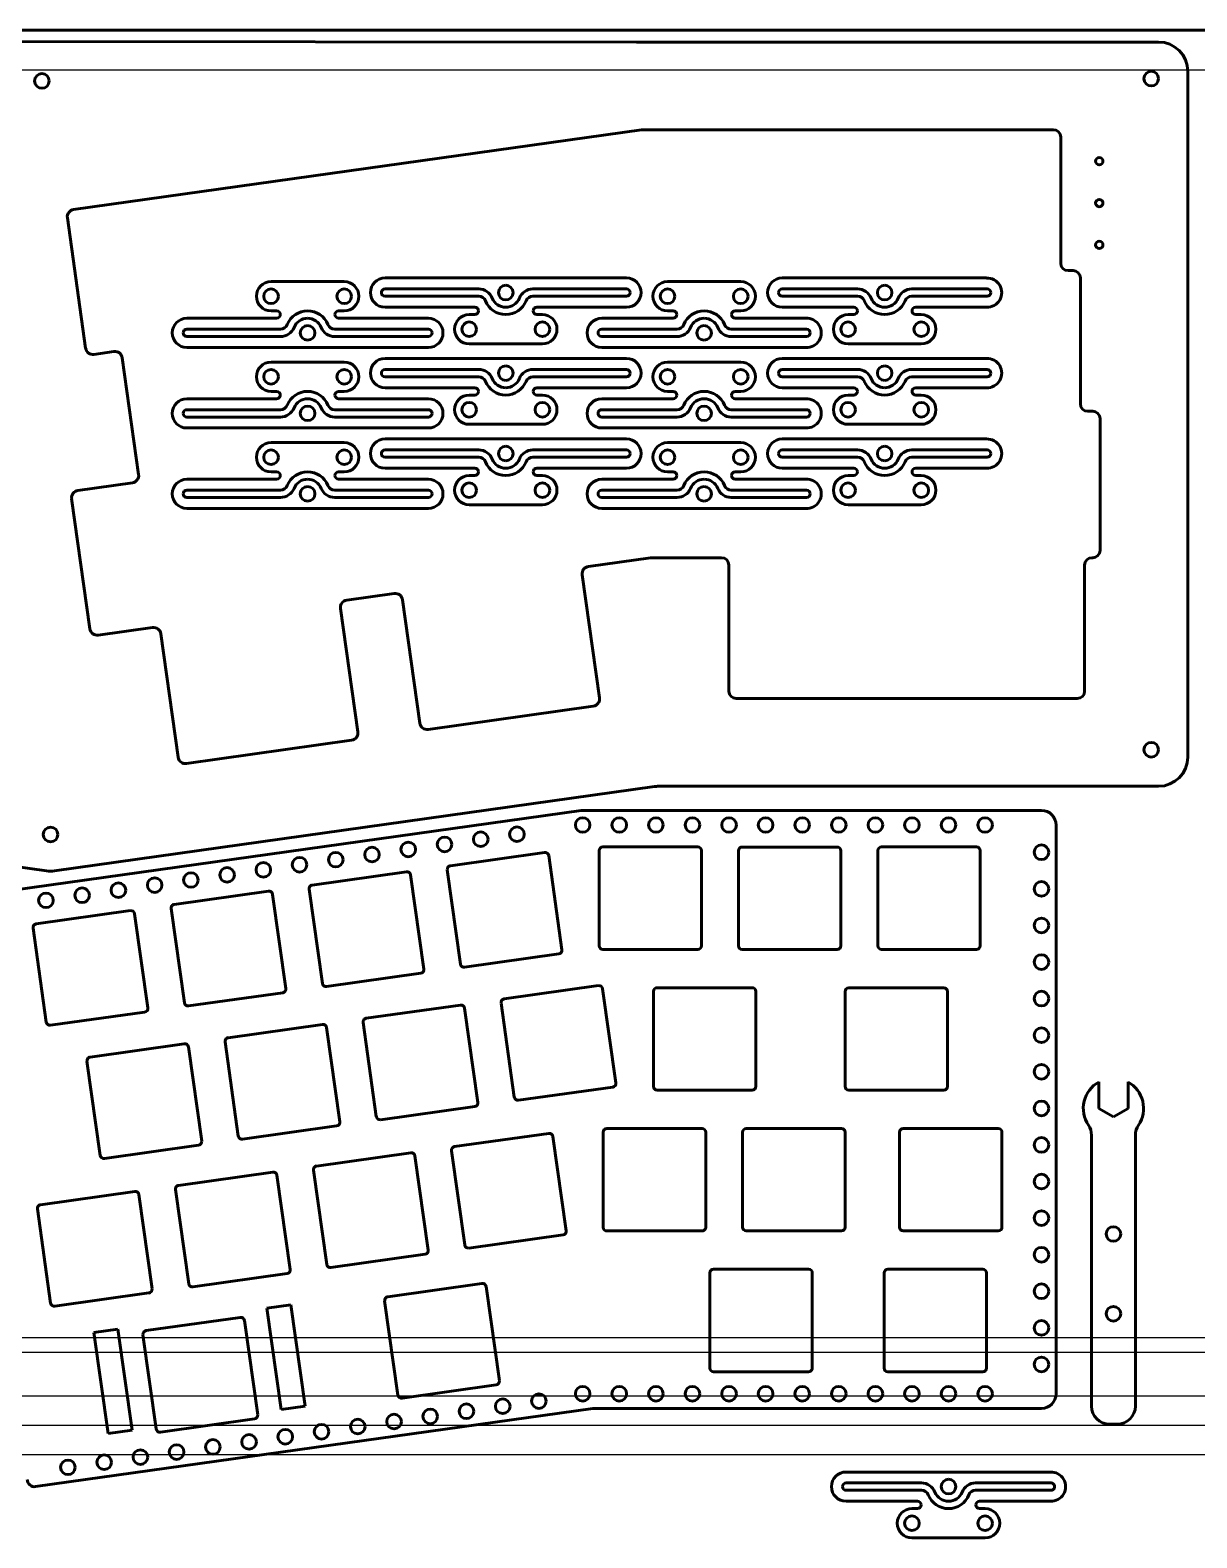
# Model space of a CAD drawing. Header units: millimetres. Extents: x -679 to -279, y -557 to -57.
# Drawn here: x -531.2 to -371.7, y -263.5 to -57.4 of the extents above; entities that cross this region are included whole.
import ezdxf

# ---------------------------------------------------------------- set-up
doc = ezdxf.new("R2010")
doc.units = ezdxf.units.MM
doc.linetypes.add('K5LT_BASIC', pattern=[0])

# ---------------------------------------------------------------- blocks, each defined once
blk = doc.blocks.new('U0')
at = {"color": 150, "linetype": 'K5LT_BASIC', "lineweight": 60, "true_color": 0x0080ff}
blk.add_line((-278.64, -57.4), (-678.64, -57.4), dxfattribs=at)
blk = doc.blocks.new('U2')
at = {"color": 150, "linetype": 'K5LT_BASIC', "lineweight": 60, "true_color": 0x0080ff}
for p, q in [((-498.24, -91.77), (-488.24, -91.77)), ((-509.74, -96.77), (-497.47, -96.77)), ((-497.47, -95.77), (-498.24, -95.77)), ((-488.24, -95.77), (-489, -95.77)), ((-476.74, -96.77), (-489, -96.77)), ((-509.74, -98.27), (-496.95, -98.27)), ((-476.74, -98.27), (-489.53, -98.27)), ((-496.95, -99.27), (-509.74, -99.27)), ((-493.24, -100.77), (-509.74, -100.77)), ((-493.24, -100.77), (-476.74, -100.77)), ((-489.53, -99.27), (-476.74, -99.27))]:
    blk.add_line(p, q, dxfattribs=at)
for centre in [(-498.24, -93.77), (-488.24, -93.77)]:
    blk.add_circle(centre, 1, dxfattribs=at)
for centre, radius, start, end in [((-498.24, -93.77), 2, 90, 270), ((-488.24, -93.77), 2, 270, 90), ((-509.74, -98.77), 2, 90, 270), ((-497.47, -96.27), 0.5, 0, 90), ((-497.47, -96.27), 0.5, 270, 0), ((-493.24, -98.77), 3, 22.0243, 157.9757), ((-493.24, -98.77), 2, 90, 157.9757), ((-493.24, -98.77), 2, 22.0243, 90), ((-489, -96.27), 0.5, 90, 180), ((-489, -96.27), 0.5, 180, 270), ((-476.74, -98.77), 2, 270, 90), ((-509.74, -98.77), 0.5, 90, 180), ((-509.74, -98.77), 0.5, 180, 270), ((-496.95, -97.27), 1, 270, 337.9757), ((-496.95, -97.27), 2, 270, 337.9757), ((-493.24, -98.77), 1, 90, 270), ((-493.24, -98.77), 1, 270, 90), ((-489.53, -97.27), 2, 202.0243, 270), ((-489.53, -97.27), 1, 202.0243, 270), ((-476.74, -98.77), 0.5, 0, 90), ((-476.74, -98.77), 0.5, 270, 0)]:
    blk.add_arc(centre, radius, start, end, dxfattribs=at)
blk = doc.blocks.new('U3')
at = {"color": 150, "linetype": 'K5LT_BASIC', "lineweight": 60, "true_color": 0x0080ff}
for p, q in [((-498.24, -102.77), (-488.24, -102.77)), ((-497.47, -106.77), (-498.24, -106.77)), ((-488.24, -106.77), (-489, -106.77)), ((-509.74, -107.77), (-497.47, -107.77)), ((-476.74, -107.77), (-489, -107.77)), ((-509.74, -109.27), (-496.95, -109.27)), ((-496.95, -110.27), (-509.74, -110.27)), ((-476.74, -109.27), (-489.53, -109.27)), ((-489.53, -110.27), (-476.74, -110.27)), ((-493.24, -111.77), (-509.74, -111.77)), ((-493.24, -111.77), (-476.74, -111.77))]:
    blk.add_line(p, q, dxfattribs=at)
for centre in [(-498.24, -104.77), (-488.24, -104.77)]:
    blk.add_circle(centre, 1, dxfattribs=at)
for centre, radius, start, end in [((-498.24, -104.77), 2, 90, 270), ((-488.24, -104.77), 2, 270, 90), ((-497.47, -107.27), 0.5, 0, 90), ((-493.24, -109.77), 3, 22.0243, 157.9757), ((-489, -107.27), 0.5, 90, 180), ((-509.74, -109.77), 2, 90, 270), ((-497.47, -107.27), 0.5, 270, 0), ((-496.95, -108.27), 1, 270, 337.9757), ((-496.95, -108.27), 2, 270, 337.9757), ((-493.24, -109.77), 2, 90, 157.9757), ((-493.24, -109.77), 1, 90, 270), ((-493.24, -109.77), 2, 22.0243, 90), ((-493.24, -109.77), 1, 270, 90), ((-489.53, -108.27), 2, 202.0243, 270), ((-489.53, -108.27), 1, 202.0243, 270), ((-489, -107.27), 0.5, 180, 270), ((-476.74, -109.77), 2, 270, 90), ((-509.74, -109.77), 0.5, 90, 180), ((-509.74, -109.77), 0.5, 180, 270), ((-476.74, -109.77), 0.5, 0, 90), ((-476.74, -109.77), 0.5, 270, 0)]:
    blk.add_arc(centre, radius, start, end, dxfattribs=at)
blk = doc.blocks.new('U4')
at = {"color": 150, "linetype": 'K5LT_BASIC', "lineweight": 60, "true_color": 0x0080ff}
for p, q in [((-498.24, -113.77), (-488.24, -113.77)), ((-509.74, -118.77), (-497.47, -118.77)), ((-497.47, -117.77), (-498.24, -117.77)), ((-488.24, -117.77), (-489, -117.77)), ((-476.74, -118.77), (-489, -118.77)), ((-509.74, -120.27), (-496.95, -120.27)), ((-496.95, -121.27), (-509.74, -121.27)), ((-476.74, -120.27), (-489.53, -120.27)), ((-489.53, -121.27), (-476.74, -121.27)), ((-493.24, -122.77), (-509.74, -122.77)), ((-493.24, -122.77), (-476.74, -122.77))]:
    blk.add_line(p, q, dxfattribs=at)
for centre in [(-498.24, -115.77), (-488.24, -115.77)]:
    blk.add_circle(centre, 1, dxfattribs=at)
for centre, radius, start, end in [((-498.24, -115.77), 2, 90, 270), ((-488.24, -115.77), 2, 270, 90), ((-509.74, -120.77), 2, 90, 270), ((-497.47, -118.27), 0.5, 0, 90), ((-497.47, -118.27), 0.5, 270, 0), ((-493.24, -120.77), 3, 22.0243, 157.9757), ((-493.24, -120.77), 2, 90, 157.9757), ((-493.24, -120.77), 2, 22.0243, 90), ((-489, -118.27), 0.5, 90, 180), ((-489, -118.27), 0.5, 180, 270), ((-476.74, -120.77), 2, 270, 90), ((-509.74, -120.77), 0.5, 90, 180), ((-509.74, -120.77), 0.5, 180, 270), ((-496.95, -119.27), 1, 270, 337.9757), ((-496.95, -119.27), 2, 270, 337.9757), ((-493.24, -120.77), 1, 90, 270), ((-493.24, -120.77), 1, 270, 90), ((-489.53, -119.27), 2, 202.0243, 270), ((-489.53, -119.27), 1, 202.0243, 270), ((-476.74, -120.77), 0.5, 0, 90), ((-476.74, -120.77), 0.5, 270, 0)]:
    blk.add_arc(centre, radius, start, end, dxfattribs=at)
blk = doc.blocks.new('U5')
at = {"color": 150, "linetype": 'K5LT_BASIC', "lineweight": 60, "true_color": 0x0080ff}
for p, q in [((-466.16, -113.27), (-482.66, -113.27)), ((-466.16, -113.27), (-449.66, -113.27)), ((-469.86, -114.77), (-482.66, -114.77)), ((-462.45, -114.77), (-449.66, -114.77)), ((-482.66, -115.77), (-469.86, -115.77)), ((-482.66, -117.27), (-470.39, -117.27)), ((-449.66, -115.77), (-462.45, -115.77)), ((-449.66, -117.27), (-461.92, -117.27)), ((-470.39, -118.27), (-471.16, -118.27)), ((-461.16, -118.27), (-461.92, -118.27)), ((-471.16, -122.27), (-461.16, -122.27))]:
    blk.add_line(p, q, dxfattribs=at)
for centre in [(-471.16, -120.27), (-461.16, -120.27)]:
    blk.add_circle(centre, 1, dxfattribs=at)
for centre, radius, start, end in [((-482.66, -115.27), 2, 90, 270), ((-449.66, -115.27), 2, 270, 90), ((-482.66, -115.27), 0.5, 90, 180), ((-482.66, -115.27), 0.5, 180, 270), ((-469.86, -116.77), 2, 22.0243, 90), ((-466.16, -115.27), 1, 90, 270), ((-466.16, -115.27), 1, 270, 90), ((-462.45, -116.77), 2, 90, 157.9757), ((-449.66, -115.27), 0.5, 0, 90), ((-449.66, -115.27), 0.5, 270, 0), ((-470.39, -117.77), 0.5, 0, 90), ((-469.86, -116.77), 1, 22.0243, 90), ((-466.16, -115.27), 3, 202.0243, 337.9757), ((-466.16, -115.27), 2, 202.0243, 270), ((-466.16, -115.27), 2, 270, 337.9757), ((-462.45, -116.77), 1, 90, 157.9757), ((-461.92, -117.77), 0.5, 90, 180), ((-471.16, -120.27), 2, 90, 270), ((-470.39, -117.77), 0.5, 270, 0), ((-461.92, -117.77), 0.5, 180, 270), ((-461.16, -120.27), 2, 270, 90)]:
    blk.add_arc(centre, radius, start, end, dxfattribs=at)
blk = doc.blocks.new('U6')
at = {"color": 150, "linetype": 'K5LT_BASIC', "lineweight": 60, "true_color": 0x0080ff}
for p, q in [((-466.16, -102.27), (-482.66, -102.27)), ((-466.16, -102.27), (-449.66, -102.27)), ((-469.86, -103.77), (-482.66, -103.77)), ((-482.66, -104.77), (-469.86, -104.77)), ((-462.45, -103.77), (-449.66, -103.77)), ((-449.66, -104.77), (-462.45, -104.77)), ((-482.66, -106.27), (-470.39, -106.27)), ((-449.66, -106.27), (-461.92, -106.27)), ((-470.39, -107.27), (-471.16, -107.27)), ((-461.16, -107.27), (-461.92, -107.27)), ((-471.16, -111.27), (-461.16, -111.27))]:
    blk.add_line(p, q, dxfattribs=at)
for centre in [(-471.16, -109.27), (-461.16, -109.27)]:
    blk.add_circle(centre, 1, dxfattribs=at)
for centre, radius, start, end in [((-482.66, -104.27), 2, 90, 270), ((-449.66, -104.27), 2, 270, 90), ((-482.66, -104.27), 0.5, 90, 180), ((-482.66, -104.27), 0.5, 180, 270), ((-469.86, -105.77), 2, 22.0243, 90), ((-469.86, -105.77), 1, 22.0243, 90), ((-466.16, -104.27), 2, 202.0243, 270), ((-466.16, -104.27), 1, 90, 270), ((-466.16, -104.27), 1, 270, 90), ((-466.16, -104.27), 2, 270, 337.9757), ((-462.45, -105.77), 2, 90, 157.9757), ((-462.45, -105.77), 1, 90, 157.9757), ((-449.66, -104.27), 0.5, 0, 90), ((-449.66, -104.27), 0.5, 270, 0), ((-470.39, -106.77), 0.5, 0, 90), ((-470.39, -106.77), 0.5, 270, 0), ((-466.16, -104.27), 3, 202.0243, 337.9757), ((-461.92, -106.77), 0.5, 90, 180), ((-461.92, -106.77), 0.5, 180, 270), ((-471.16, -109.27), 2, 90, 270), ((-461.16, -109.27), 2, 270, 90)]:
    blk.add_arc(centre, radius, start, end, dxfattribs=at)
blk = doc.blocks.new('U7')
at = {"color": 150, "linetype": 'K5LT_BASIC', "lineweight": 60, "true_color": 0x0080ff}
for p, q in [((-466.16, -91.27), (-482.66, -91.27)), ((-466.16, -91.27), (-449.66, -91.27)), ((-469.86, -92.77), (-482.66, -92.77)), ((-482.66, -93.77), (-469.86, -93.77)), ((-462.45, -92.77), (-449.66, -92.77)), ((-449.66, -93.77), (-462.45, -93.77)), ((-482.66, -95.27), (-470.39, -95.27)), ((-470.39, -96.27), (-471.16, -96.27)), ((-449.66, -95.27), (-461.92, -95.27)), ((-461.16, -96.27), (-461.92, -96.27)), ((-471.16, -100.27), (-461.16, -100.27))]:
    blk.add_line(p, q, dxfattribs=at)
for centre in [(-471.16, -98.27), (-461.16, -98.27)]:
    blk.add_circle(centre, 1, dxfattribs=at)
for centre, radius, start, end in [((-482.66, -93.27), 2, 90, 270), ((-466.16, -93.27), 1, 90, 270), ((-466.16, -93.27), 1, 270, 90), ((-449.66, -93.27), 2, 270, 90), ((-482.66, -93.27), 0.5, 90, 180), ((-482.66, -93.27), 0.5, 180, 270), ((-469.86, -94.77), 2, 22.0243, 90), ((-469.86, -94.77), 1, 22.0243, 90), ((-466.16, -93.27), 3, 202.0243, 337.9757), ((-466.16, -93.27), 2, 202.0243, 270), ((-466.16, -93.27), 2, 270, 337.9757), ((-462.45, -94.77), 2, 90, 157.9757), ((-462.45, -94.77), 1, 90, 157.9757), ((-449.66, -93.27), 0.5, 0, 90), ((-449.66, -93.27), 0.5, 270, 0), ((-471.16, -98.27), 2, 90, 270), ((-470.39, -95.77), 0.5, 0, 90), ((-470.39, -95.77), 0.5, 270, 0), ((-461.92, -95.77), 0.5, 90, 180), ((-461.92, -95.77), 0.5, 180, 270), ((-461.16, -98.27), 2, 270, 90)]:
    blk.add_arc(centre, radius, start, end, dxfattribs=at)
blk = doc.blocks.new('U8')
at = {"color": 150, "linetype": 'K5LT_BASIC', "lineweight": 60, "true_color": 0x0080ff}
for p, q in [((-444.05, -91.77), (-434.05, -91.77)), ((-453.05, -96.77), (-443.29, -96.77)), ((-443.29, -95.77), (-444.05, -95.77)), ((-434.05, -95.77), (-434.82, -95.77)), ((-425.14, -96.77), (-434.82, -96.77)), ((-453.05, -98.27), (-442.76, -98.27)), ((-425.05, -98.27), (-435.34, -98.27)), ((-442.76, -99.27), (-453.05, -99.27)), ((-439.05, -100.77), (-453.05, -100.77)), ((-439.05, -100.77), (-425.14, -100.77)), ((-435.34, -99.27), (-425.05, -99.27))]:
    blk.add_line(p, q, dxfattribs=at)
for centre in [(-444.05, -93.77), (-434.05, -93.77)]:
    blk.add_circle(centre, 1, dxfattribs=at)
for centre, radius, start, end in [((-444.05, -93.77), 2, 90, 180), ((-434.05, -93.77), 2, 0, 90), ((-444.05, -93.77), 2, 180, 270), ((-434.05, -93.77), 2, 270, 0), ((-453.05, -98.77), 2, 90, 270), ((-443.29, -96.27), 0.5, 0, 90), ((-443.29, -96.27), 0.5, 270, 0), ((-439.05, -98.77), 3, 22.0243, 157.9757), ((-439.05, -98.77), 2, 90, 157.9757), ((-439.05, -98.77), 2, 22.0243, 90), ((-434.82, -96.27), 0.5, 90, 180), ((-434.82, -96.27), 0.5, 180, 270), ((-425.05, -98.77), 2, 267.6087, 92.3913), ((-453.05, -98.77), 0.5, 90, 180), ((-453.05, -98.77), 0.5, 180, 270), ((-442.76, -97.27), 1, 270, 337.9757), ((-442.76, -97.27), 2, 270, 337.9757), ((-439.05, -98.77), 1, 90, 270), ((-439.05, -98.77), 1, 270, 90), ((-435.34, -97.27), 2, 202.0243, 270), ((-435.34, -97.27), 1, 202.0243, 270), ((-425.05, -98.77), 0.5, 0, 90), ((-425.05, -98.77), 0.5, 270, 0)]:
    blk.add_arc(centre, radius, start, end, dxfattribs=at)
blk = doc.blocks.new('U9')
at = {"color": 150, "linetype": 'K5LT_BASIC', "lineweight": 60, "true_color": 0x0080ff}
for p, q in [((-444.05, -102.77), (-434.05, -102.77)), ((-443.29, -106.77), (-444.05, -106.77)), ((-434.05, -106.77), (-434.82, -106.77)), ((-453.05, -107.77), (-443.29, -107.77)), ((-425.14, -107.77), (-434.82, -107.77)), ((-453.05, -109.27), (-442.76, -109.27)), ((-442.76, -110.27), (-453.05, -110.27)), ((-425.05, -109.27), (-435.34, -109.27)), ((-435.34, -110.27), (-425.05, -110.27)), ((-439.05, -111.77), (-453.05, -111.77)), ((-439.05, -111.77), (-425.14, -111.77))]:
    blk.add_line(p, q, dxfattribs=at)
for centre in [(-444.05, -104.77), (-434.05, -104.77)]:
    blk.add_circle(centre, 1, dxfattribs=at)
for centre, radius, start, end in [((-444.05, -104.77), 2, 90, 180), ((-434.05, -104.77), 2, 0, 90), ((-444.05, -104.77), 2, 180, 270), ((-434.05, -104.77), 2, 270, 0), ((-443.29, -107.27), 0.5, 0, 90), ((-439.05, -109.77), 3, 22.0243, 157.9757), ((-434.82, -107.27), 0.5, 90, 180), ((-453.05, -109.77), 2, 90, 270), ((-443.29, -107.27), 0.5, 270, 0), ((-442.76, -108.27), 1, 270, 337.9757), ((-442.76, -108.27), 2, 270, 337.9757), ((-439.05, -109.77), 2, 90, 157.9757), ((-439.05, -109.77), 1, 90, 270), ((-439.05, -109.77), 2, 22.0243, 90), ((-439.05, -109.77), 1, 270, 90), ((-435.34, -108.27), 2, 202.0243, 270), ((-435.34, -108.27), 1, 202.0243, 270), ((-434.82, -107.27), 0.5, 180, 270), ((-425.05, -109.77), 2, 267.6087, 92.3913), ((-453.05, -109.77), 0.5, 90, 180), ((-453.05, -109.77), 0.5, 180, 270), ((-425.05, -109.77), 0.5, 0, 90), ((-425.05, -109.77), 0.5, 270, 0)]:
    blk.add_arc(centre, radius, start, end, dxfattribs=at)
blk = doc.blocks.new('U10')
at = {"color": 150, "linetype": 'K5LT_BASIC', "lineweight": 60, "true_color": 0x0080ff}
for p, q in [((-444.05, -113.77), (-434.05, -113.77)), ((-453.05, -118.77), (-443.29, -118.77)), ((-443.29, -117.77), (-444.05, -117.77)), ((-434.05, -117.77), (-434.82, -117.77)), ((-425.14, -118.77), (-434.82, -118.77)), ((-453.05, -120.27), (-442.76, -120.27)), ((-442.76, -121.27), (-453.05, -121.27)), ((-425.05, -120.27), (-435.34, -120.27)), ((-435.34, -121.27), (-425.05, -121.27)), ((-439.05, -122.77), (-453.05, -122.77)), ((-439.05, -122.77), (-425.14, -122.77))]:
    blk.add_line(p, q, dxfattribs=at)
for centre in [(-444.05, -115.77), (-434.05, -115.77)]:
    blk.add_circle(centre, 1, dxfattribs=at)
for centre, radius, start, end in [((-444.05, -115.77), 2, 90, 180), ((-434.05, -115.77), 2, 0, 90), ((-444.05, -115.77), 2, 180, 270), ((-434.05, -115.77), 2, 270, 0), ((-453.05, -120.77), 2, 90, 270), ((-443.29, -118.27), 0.5, 0, 90), ((-443.29, -118.27), 0.5, 270, 0), ((-439.05, -120.77), 3, 22.0243, 157.9757), ((-439.05, -120.77), 2, 90, 157.9757), ((-439.05, -120.77), 2, 22.0243, 90), ((-434.82, -118.27), 0.5, 90, 180), ((-434.82, -118.27), 0.5, 180, 270), ((-425.05, -120.77), 2, 267.6087, 92.3913), ((-453.05, -120.77), 0.5, 90, 180), ((-453.05, -120.77), 0.5, 180, 270), ((-442.76, -119.27), 1, 270, 337.9757), ((-442.76, -119.27), 2, 270, 337.9757), ((-439.05, -120.77), 1, 90, 270), ((-439.05, -120.77), 1, 270, 90), ((-435.34, -119.27), 2, 202.0243, 270), ((-435.34, -119.27), 1, 202.0243, 270), ((-425.05, -120.77), 0.5, 0, 90), ((-425.05, -120.77), 0.5, 270, 0)]:
    blk.add_arc(centre, radius, start, end, dxfattribs=at)
blk = doc.blocks.new('U11')
at = {"color": 150, "linetype": 'K5LT_BASIC', "lineweight": 60, "true_color": 0x0080ff}
for p, q in [((-414.38, -113.27), (-428.38, -113.27)), ((-414.38, -113.27), (-400.46, -113.27)), ((-418.08, -114.77), (-428.38, -114.77)), ((-410.67, -114.77), (-400.38, -114.77)), ((-428.38, -115.77), (-418.08, -115.77)), ((-428.38, -117.27), (-418.61, -117.27)), ((-400.38, -115.77), (-410.67, -115.77)), ((-400.46, -117.27), (-410.14, -117.27)), ((-418.61, -118.27), (-419.38, -118.27)), ((-409.38, -118.27), (-410.14, -118.27)), ((-419.38, -122.27), (-409.38, -122.27))]:
    blk.add_line(p, q, dxfattribs=at)
for centre in [(-419.38, -120.27), (-409.38, -120.27)]:
    blk.add_circle(centre, 1, dxfattribs=at)
for centre, radius, start, end in [((-428.38, -115.27), 2, 90, 270), ((-400.38, -115.27), 2, 267.6087, 92.3913), ((-428.38, -115.27), 0.5, 90, 180), ((-428.38, -115.27), 0.5, 180, 270), ((-418.08, -116.77), 2, 22.0243, 90), ((-414.38, -115.27), 1, 90, 270), ((-414.38, -115.27), 1, 270, 90), ((-410.67, -116.77), 2, 90, 157.9757), ((-400.38, -115.27), 0.5, 0, 90), ((-400.38, -115.27), 0.5, 270, 0), ((-418.61, -117.77), 0.5, 0, 90), ((-418.08, -116.77), 1, 22.0243, 90), ((-414.38, -115.27), 3, 202.0243, 337.9757), ((-414.38, -115.27), 2, 202.0243, 270), ((-414.38, -115.27), 2, 270, 337.9757), ((-410.67, -116.77), 1, 90, 157.9757), ((-410.14, -117.77), 0.5, 90, 180), ((-419.38, -120.27), 2, 90, 180), ((-418.61, -117.77), 0.5, 270, 0), ((-410.14, -117.77), 0.5, 180, 270), ((-409.38, -120.27), 2, 0, 90), ((-419.38, -120.27), 2, 180, 270), ((-409.38, -120.27), 2, 270, 0)]:
    blk.add_arc(centre, radius, start, end, dxfattribs=at)
blk = doc.blocks.new('U12')
at = {"color": 150, "linetype": 'K5LT_BASIC', "lineweight": 60, "true_color": 0x0080ff}
for p, q in [((-414.38, -102.27), (-428.38, -102.27)), ((-414.38, -102.27), (-400.46, -102.27)), ((-418.08, -103.77), (-428.38, -103.77)), ((-428.38, -104.77), (-418.08, -104.77)), ((-410.67, -103.77), (-400.38, -103.77)), ((-400.38, -104.77), (-410.67, -104.77)), ((-428.38, -106.27), (-418.61, -106.27)), ((-400.46, -106.27), (-410.14, -106.27)), ((-418.61, -107.27), (-419.38, -107.27)), ((-409.38, -107.27), (-410.14, -107.27)), ((-419.38, -111.27), (-409.38, -111.27))]:
    blk.add_line(p, q, dxfattribs=at)
for centre in [(-419.38, -109.27), (-409.38, -109.27)]:
    blk.add_circle(centre, 1, dxfattribs=at)
for centre, radius, start, end in [((-428.38, -104.27), 2, 90, 270), ((-400.38, -104.27), 2, 267.6087, 92.3913), ((-428.38, -104.27), 0.5, 90, 180), ((-428.38, -104.27), 0.5, 180, 270), ((-418.08, -105.77), 2, 22.0243, 90), ((-418.08, -105.77), 1, 22.0243, 90), ((-414.38, -104.27), 2, 202.0243, 270), ((-414.38, -104.27), 1, 90, 270), ((-414.38, -104.27), 1, 270, 90), ((-414.38, -104.27), 2, 270, 337.9757), ((-410.67, -105.77), 2, 90, 157.9757), ((-410.67, -105.77), 1, 90, 157.9757), ((-400.38, -104.27), 0.5, 0, 90), ((-400.38, -104.27), 0.5, 270, 0), ((-418.61, -106.77), 0.5, 0, 90), ((-418.61, -106.77), 0.5, 270, 0), ((-414.38, -104.27), 3, 202.0243, 337.9757), ((-410.14, -106.77), 0.5, 90, 180), ((-410.14, -106.77), 0.5, 180, 270), ((-419.38, -109.27), 2, 90, 180), ((-409.38, -109.27), 2, 0, 90), ((-419.38, -109.27), 2, 180, 270), ((-409.38, -109.27), 2, 270, 0)]:
    blk.add_arc(centre, radius, start, end, dxfattribs=at)
blk = doc.blocks.new('U13')
at = {"color": 150, "linetype": 'K5LT_BASIC', "lineweight": 60, "true_color": 0x0080ff}
for p, q in [((-414.38, -91.27), (-428.38, -91.27)), ((-414.38, -91.27), (-400.46, -91.27)), ((-418.08, -92.77), (-428.38, -92.77)), ((-428.38, -93.77), (-418.08, -93.77)), ((-410.67, -92.77), (-400.38, -92.77)), ((-400.38, -93.77), (-410.67, -93.77)), ((-428.38, -95.27), (-418.61, -95.27)), ((-418.61, -96.27), (-419.38, -96.27)), ((-400.46, -95.27), (-410.14, -95.27)), ((-409.38, -96.27), (-410.14, -96.27)), ((-419.38, -100.27), (-409.38, -100.27))]:
    blk.add_line(p, q, dxfattribs=at)
for centre in [(-419.38, -98.27), (-409.38, -98.27)]:
    blk.add_circle(centre, 1, dxfattribs=at)
for centre, radius, start, end in [((-428.38, -93.27), 2, 90, 270), ((-414.38, -93.27), 1, 90, 270), ((-414.38, -93.27), 1, 270, 90), ((-400.38, -93.27), 2, 267.6087, 92.3913), ((-428.38, -93.27), 0.5, 90, 180), ((-428.38, -93.27), 0.5, 180, 270), ((-418.08, -94.77), 2, 22.0243, 90), ((-418.08, -94.77), 1, 22.0243, 90), ((-414.38, -93.27), 3, 202.0243, 337.9757), ((-414.38, -93.27), 2, 202.0243, 270), ((-414.38, -93.27), 2, 270, 337.9757), ((-410.67, -94.77), 2, 90, 157.9757), ((-410.67, -94.77), 1, 90, 157.9757), ((-400.38, -93.27), 0.5, 0, 90), ((-400.38, -93.27), 0.5, 270, 0), ((-419.38, -98.27), 2, 90, 180), ((-418.61, -95.77), 0.5, 0, 90), ((-418.61, -95.77), 0.5, 270, 0), ((-410.14, -95.77), 0.5, 90, 180), ((-410.14, -95.77), 0.5, 180, 270), ((-409.38, -98.27), 2, 0, 90), ((-419.38, -98.27), 2, 180, 270), ((-409.38, -98.27), 2, 270, 0)]:
    blk.add_arc(centre, radius, start, end, dxfattribs=at)
blk = doc.blocks.new('U1')
at = {"color": 150, "linetype": 'K5LT_BASIC', "lineweight": 60, "true_color": 0x0080ff}
for p, q in [((-611.81, -58.88), (-448.28, -59.02)), ((-448.28, -59.02), (-376.95, -59.02)), ((-372.95, -63.02), (-372.95, -156.74)), ((-447.63, -71.01), (-525.22, -81.92)), ((-391.32, -71.01), (-447.63, -71.01)), ((-390.32, -89.26), (-390.32, -72.01)), ((-526.07, -83.05), (-523.57, -100.87)), ((-388.64, -90.26), (-389.32, -90.26)), ((-387.64, -108.49), (-387.64, -91.26)), ((-522.44, -101.72), (-519.7, -101.33)), ((-518.57, -102.18), (-516.33, -118.12)), ((-385.95, -109.49), (-386.64, -109.49)), ((-384.95, -128.5), (-384.95, -110.49)), ((-517.18, -119.25), (-524.63, -120.3)), ((-525.49, -121.43), (-522.98, -139.23)), ((-454.86, -130.69), (-446.37, -129.5)), ((-446.37, -129.5), (-436.67, -129.5)), ((-386.06, -129.5), (-385.95, -129.5)), ((-453.35, -148.65), (-455.71, -131.82)), ((-435.67, -130.5), (-435.67, -147.74)), ((-387.06, -147.74), (-387.06, -130.5)), ((-487.9, -135.31), (-481.4, -134.4)), ((-480.27, -135.25), (-477.9, -152.12)), ((-486.37, -153.31), (-488.75, -136.44)), ((-521.85, -140.08), (-514.44, -139.04)), ((-513.31, -139.89), (-510.93, -156.78)), ((-454.2, -149.78), (-476.77, -152.97)), ((-434.67, -148.74), (-388.06, -148.74)), ((-509.8, -157.63), (-487.22, -154.44)), ((-528.93, -172.3), (-611.51, -160.65)), ((-445.83, -160.78), (-527.82, -172.3)), ((-376.95, -160.74), (-445.27, -160.74))]:
    blk.add_line(p, q, dxfattribs=at)
for centre, radius in [((-529.55, -64.34), 1), ((-377.95, -64.02), 1), ((-385.05, -75.31), 0.5), ((-385.05, -81.03), 0.5), ((-385.05, -86.75), 0.5), ((-377.95, -155.74), 1), ((-528.37, -167.33), 1)]:
    blk.add_circle(centre, radius, dxfattribs=at)
for centre, radius, start, end in [((-376.95, -63.02), 4, 0, 90), ((-391.32, -72.01), 1, 0, 90), ((-525.08, -82.91), 1, 98, 188), ((-389.32, -89.26), 1, 180, 270), ((-388.64, -91.26), 1, 0, 90), ((-522.58, -100.73), 1, 188, 278), ((-519.56, -102.32), 1, 8, 98), ((-386.64, -108.49), 1, 180, 270), ((-385.95, -110.49), 1, 0, 90), ((-517.32, -118.26), 1, 278, 8), ((-524.49, -121.29), 1, 98, 188), ((-436.67, -130.5), 1, 0, 90), ((-386.06, -130.5), 1, 90, 180), ((-385.95, -128.5), 1, 270, 0), ((-454.72, -131.69), 1, 98, 188), ((-487.76, -136.3), 1, 98, 188.0401), ((-481.26, -135.39), 1, 8, 98), ((-521.99, -139.09), 1, 188, 278), ((-514.3, -140.03), 1, 8.0401, 98), ((-434.67, -147.74), 1, 180, 270), ((-388.06, -147.74), 1, 270, 0), ((-454.34, -148.79), 1, 278.0401, 8), ((-476.91, -151.98), 1, 188, 278.0401), ((-487.36, -153.45), 1, 278.0401, 8.0401), ((-509.94, -156.64), 1, 188.0401, 278.0401), ((-376.95, -156.74), 4, 270, 0), ((-445.27, -164.74), 4, 90, 98), ((-528.37, -168.34), 4, 261.9683, 278)]:
    blk.add_arc(centre, radius, start, end, dxfattribs=at)
for name in ['U2', 'U7', 'U8', 'U13', 'U3', 'U6', 'U9', 'U12', 'U5', 'U11', 'U4', 'U10']:
    blk.add_blockref(name, (0, 0))
blk = doc.blocks.new('U108')
at = {"color": 150, "linetype": 'K5LT_BASIC', "lineweight": 60, "true_color": 0x0080ff}
for p, q in [((-405.65, -254.46), (-419.65, -254.46)), ((-405.65, -254.46), (-391.74, -254.46)), ((-409.36, -255.96), (-419.65, -255.96)), ((-419.65, -256.96), (-409.36, -256.96)), ((-401.95, -255.96), (-391.65, -255.96)), ((-391.65, -256.96), (-401.95, -256.96)), ((-419.65, -258.46), (-409.89, -258.46)), ((-409.89, -259.46), (-410.65, -259.46)), ((-391.74, -258.46), (-401.42, -258.46)), ((-400.65, -259.46), (-401.42, -259.46)), ((-410.65, -263.46), (-400.65, -263.46))]:
    blk.add_line(p, q, dxfattribs=at)
for centre in [(-410.65, -261.46), (-400.65, -261.46)]:
    blk.add_circle(centre, 1, dxfattribs=at)
for centre, radius, start, end in [((-419.65, -256.46), 2, 90, 270), ((-405.65, -256.46), 1, 90, 270), ((-405.65, -256.46), 1, 270, 90), ((-391.65, -256.46), 2, 267.6087, 92.3913), ((-419.65, -256.46), 0.5, 90, 180), ((-419.65, -256.46), 0.5, 180, 270), ((-409.36, -257.96), 2, 22.0243, 90), ((-409.36, -257.96), 1, 22.0243, 90), ((-405.65, -256.46), 2, 202.0243, 270), ((-405.65, -256.46), 2, 270, 337.9757), ((-401.95, -257.96), 2, 90, 157.9757), ((-401.95, -257.96), 1, 90, 157.9757), ((-391.65, -256.46), 0.5, 0, 90), ((-391.65, -256.46), 0.5, 270, 0), ((-410.65, -261.46), 2, 90, 180), ((-409.89, -258.96), 0.5, 0, 90), ((-409.89, -258.96), 0.5, 270, 0), ((-405.65, -256.46), 3, 202.0243, 337.9757), ((-401.42, -258.96), 0.5, 90, 180), ((-401.42, -258.96), 0.5, 180, 270), ((-400.65, -261.46), 2, 0, 90), ((-410.65, -261.46), 2, 180, 270), ((-400.65, -261.46), 2, 270, 0)]:
    blk.add_arc(centre, radius, start, end, dxfattribs=at)
blk = doc.blocks.new('U129')
at = {"color": 150, "linetype": 'K5LT_BASIC', "lineweight": 60, "true_color": 0x0080ff}
for p, q in [((-385.12, -204.76), (-385.12, -201.15)), ((-381.12, -204.76), (-381.12, -201.15)), ((-385.12, -204.76), (-383.12, -205.91)), ((-383.12, -205.91), (-381.12, -204.76)), ((-386.12, -208.44), (-386.12, -245.44)), ((-380.12, -208.44), (-380.12, -245.44)), ((-383.62, -247.94), (-382.62, -247.94))]:
    blk.add_line(p, q, dxfattribs=at)
for centre in [(-383.12, -221.93), (-383.12, -232.83)]:
    blk.add_circle(centre, 1, dxfattribs=at)
for centre, radius, start, end in [((-383.12, -204.76), 4.12, 119.0178, 213.8564), ((-383.12, -204.76), 4.12, 326.1436, 60.9822), ((-388.62, -208.44), 2.5, 0, 33.8564), ((-377.62, -208.44), 2.5, 146.1436, 180), ((-383.62, -245.44), 2.5, 180, 270), ((-382.62, -245.44), 2.5, 270, 0)]:
    blk.add_arc(centre, radius, start, end, dxfattribs=at)

msp = doc.modelspace()

# ---------------------------------------------------------------- linework, layer by layer
at = {"color": 150, "linetype": 'K5LT_BASIC', "lineweight": 60, "true_color": 0x0080ff}
for p, q in [((-536.16, -175.32), (-455.86, -164.04)), ((-455.86, -164.04), (-392.95, -164.04)), ((-390.95, -166.04), (-390.95, -243.76)), ((-460.86, -169.79), (-473.73, -171.6)), ((-458.48, -183.09), (-460.29, -170.21)), ((-453.41, -169.53), (-453.41, -182.53)), ((-439.91, -169.03), (-452.91, -169.03)), ((-439.41, -182.53), (-439.41, -169.53)), ((-434.37, -169.54), (-434.37, -182.54)), ((-420.87, -169.04), (-433.87, -169.04)), ((-420.37, -182.54), (-420.37, -169.54)), ((-415.32, -169.53), (-415.32, -182.53)), ((-401.82, -169.03), (-414.82, -169.03)), ((-401.32, -182.53), (-401.32, -169.53)), ((-479.73, -172.43), (-492.6, -174.24)), ((-477.35, -185.73), (-479.16, -172.85)), ((-474.16, -172.16), (-472.35, -185.04)), ((-498.59, -175.09), (-511.46, -176.9)), ((-493.03, -174.8), (-491.22, -187.68)), ((-496.21, -188.39), (-498.02, -175.51)), ((-517.46, -177.74), (-530.33, -179.55)), ((-515.08, -191.04), (-516.89, -178.16)), ((-511.89, -177.46), (-510.08, -190.34)), ((-530.76, -180.11), (-528.95, -192.99)), ((-452.91, -183.03), (-439.91, -183.03)), ((-433.87, -183.04), (-420.87, -183.04)), ((-414.82, -183.03), (-401.82, -183.03)), ((-471.78, -185.46), (-458.91, -183.65)), ((-490.65, -188.1), (-477.78, -186.29)), ((-509.51, -190.76), (-496.64, -188.95)), ((-453.5, -187.99), (-466.37, -189.8)), ((-451.12, -201.29), (-452.93, -188.41)), ((-445.98, -188.77), (-445.98, -201.77)), ((-432.48, -188.27), (-445.48, -188.27)), ((-431.98, -201.77), (-431.98, -188.77)), ((-419.79, -188.78), (-419.79, -201.78)), ((-406.29, -188.28), (-419.29, -188.28)), ((-405.79, -201.78), (-405.79, -188.78)), ((-528.38, -193.41), (-515.51, -191.6)), ((-472.36, -190.64), (-485.23, -192.45)), ((-469.98, -203.94), (-471.79, -191.06)), ((-466.8, -190.36), (-464.99, -203.24)), ((-491.22, -193.29), (-504.09, -195.1)), ((-485.66, -193.01), (-483.85, -205.89)), ((-504.52, -195.66), (-502.71, -208.54)), ((-488.84, -206.59), (-490.65, -193.71)), ((-510.09, -195.94), (-522.96, -197.75)), ((-507.71, -209.24), (-509.52, -196.36)), ((-523.39, -198.31), (-521.58, -211.19)), ((-464.42, -203.66), (-451.55, -201.85)), ((-445.48, -202.27), (-432.48, -202.27)), ((-419.29, -202.28), (-406.29, -202.28)), ((-483.28, -206.31), (-470.41, -204.5)), ((-502.14, -208.96), (-489.27, -207.15)), ((-452.84, -208.02), (-452.84, -221.02)), ((-439.34, -207.52), (-452.34, -207.52)), ((-438.84, -221.02), (-438.84, -208.02)), ((-433.79, -208.01), (-433.79, -221.01)), ((-420.29, -207.51), (-433.29, -207.51)), ((-419.79, -221.01), (-419.79, -208.01)), ((-412.35, -208.01), (-412.35, -221.01)), ((-398.85, -207.51), (-411.85, -207.51)), ((-398.35, -221.01), (-398.35, -208.01)), ((-521.01, -211.61), (-508.14, -209.8)), ((-460.28, -208.18), (-473.15, -209.99)), ((-457.9, -221.48), (-459.71, -208.6)), ((-479.14, -210.83), (-492.01, -212.64)), ((-476.76, -224.13), (-478.57, -211.25)), ((-473.58, -210.55), (-471.77, -223.43)), ((-498, -213.48), (-510.87, -215.29)), ((-495.62, -226.78), (-497.43, -213.9)), ((-492.44, -213.2), (-490.63, -226.08)), ((-516.87, -216.13), (-529.74, -217.94)), ((-511.3, -215.85), (-509.49, -228.73)), ((-514.49, -229.43), (-516.3, -216.55)), ((-530.17, -218.5), (-528.36, -231.38)), ((-471.2, -223.85), (-458.33, -222.04)), ((-452.34, -221.52), (-439.34, -221.52)), ((-433.29, -221.51), (-420.29, -221.51)), ((-411.85, -221.51), (-398.85, -221.51)), ((-490.06, -226.5), (-477.19, -224.69)), ((-508.92, -229.15), (-496.05, -227.34)), ((-469.41, -228.7), (-482.28, -230.51)), ((-438.27, -227.25), (-438.27, -240.25)), ((-424.77, -226.75), (-437.77, -226.75)), ((-424.27, -240.25), (-424.27, -227.25)), ((-414.46, -227.26), (-414.46, -240.26)), ((-400.96, -226.76), (-413.96, -226.76)), ((-400.46, -240.26), (-400.46, -227.26)), ((-527.79, -231.8), (-514.92, -229.99)), ((-467.03, -242), (-468.84, -229.12)), ((-495.52, -231.6), (-498.79, -232.06)), ((-498.79, -232.06), (-496.85, -245.9)), ((-493.58, -245.44), (-495.52, -231.6)), ((-482.71, -231.07), (-480.9, -243.95)), ((-502.44, -233.33), (-515.31, -235.14)), ((-500.06, -246.63), (-501.87, -233.75)), ((-519.17, -234.92), (-522.44, -235.38)), ((-522.44, -235.38), (-520.49, -249.22)), ((-517.22, -248.76), (-519.17, -234.92)), ((-515.74, -235.7), (-513.93, -248.58)), ((-437.77, -240.75), (-424.77, -240.75)), ((-413.96, -240.76), (-400.96, -240.76)), ((-480.33, -244.37), (-467.46, -242.56)), ((-454.25, -245.76), (-530.41, -256.46)), ((-513.36, -249), (-500.49, -247.19)), ((-496.85, -245.9), (-493.58, -245.44)), ((-392.95, -245.76), (-454.25, -245.76)), ((-520.49, -249.22), (-517.22, -248.76))]:
    msp.add_line(p, q, dxfattribs=at)
at = {"color": 232, "true_color": 0xc52b79}
for p in [(0, -62.8), (136.15, -236.06), (136.15, -238.06), (121.57, -244.06), (92.05, -248.06), (76.37, -252.06), (136.15, -252.06)]:
    msp.add_xline(p, (1, 0), dxfattribs=at)
at = {"color": 150, "linetype": 'K5LT_BASIC', "lineweight": 60, "true_color": 0x0080ff}
for centre in [(-464.63, -167.29), (-455.65, -166.03), (-450.65, -166.03), (-445.65, -166.03), (-440.65, -166.03), (-435.65, -166.03), (-430.65, -166.03), (-425.65, -166.03), (-420.65, -166.03), (-415.65, -166.03), (-410.65, -166.03), (-405.65, -166.03), (-400.65, -166.03), (-479.48, -169.37), (-474.53, -168.68), (-469.58, -167.98), (-392.95, -169.76), (-494.34, -171.46), (-489.39, -170.77), (-484.44, -170.07), (-509.19, -173.55), (-504.24, -172.85), (-499.29, -172.16), (-524.05, -175.64), (-519.1, -174.94), (-514.14, -174.25), (-392.95, -174.76), (-529, -176.33), (-392.95, -179.76), (-392.95, -184.76), (-392.95, -189.76), (-392.95, -194.76), (-392.95, -199.76), (-392.95, -204.76), (-392.95, -209.76), (-392.95, -214.76), (-392.95, -219.76), (-392.95, -224.76), (-392.95, -229.76), (-392.95, -234.76), (-392.95, -239.76), (-455.65, -243.76), (-450.65, -243.76), (-445.65, -243.76), (-440.65, -243.76), (-435.65, -243.76), (-430.65, -243.76), (-425.65, -243.76), (-420.65, -243.76), (-415.65, -243.76), (-410.65, -243.76), (-405.65, -243.76), (-400.65, -243.76), (-471.53, -246.16), (-466.58, -245.47), (-461.63, -244.77), (-486.38, -248.25), (-481.43, -247.56), (-476.48, -246.86), (-496.29, -249.64), (-491.34, -248.95), (-511.14, -251.73), (-506.19, -251.04), (-501.24, -250.34), (-526, -253.82), (-521.04, -253.12), (-516.09, -252.43)]:
    msp.add_circle(centre, 1, dxfattribs=at)
for centre, radius, start, end in [((-392.95, -166.04), 2, 0, 90), ((-460.79, -170.28), 0.5, 8, 98), ((-452.91, -169.53), 0.5, 90, 180), ((-439.91, -169.53), 0.5, 0, 90), ((-433.87, -169.54), 0.5, 90, 180), ((-420.87, -169.54), 0.5, 0, 90), ((-414.82, -169.53), 0.5, 90, 180), ((-401.82, -169.53), 0.5, 0, 90), ((-479.66, -172.92), 0.5, 8, 98), ((-473.66, -172.09), 0.5, 98, 188), ((-498.52, -175.58), 0.5, 8, 98), ((-492.53, -174.73), 0.5, 98, 188), ((-511.39, -177.39), 0.5, 98, 188), ((-517.39, -178.23), 0.5, 8, 98), ((-530.26, -180.04), 0.5, 98, 188), ((-458.98, -183.16), 0.5, 278, 8), ((-452.91, -182.53), 0.5, 180, 270), ((-439.91, -182.53), 0.5, 270, 0), ((-433.87, -182.54), 0.5, 180, 270), ((-420.87, -182.54), 0.5, 270, 0), ((-414.82, -182.53), 0.5, 180, 270), ((-401.82, -182.53), 0.5, 270, 0), ((-471.85, -184.97), 0.5, 188, 278), ((-477.85, -185.8), 0.5, 278, 8), ((-496.71, -188.46), 0.5, 278, 8), ((-490.72, -187.61), 0.5, 188, 278), ((-453.43, -188.48), 0.5, 8, 98), ((-445.48, -188.77), 0.5, 90, 180), ((-432.48, -188.77), 0.5, 0, 90), ((-419.29, -188.78), 0.5, 90, 180), ((-406.29, -188.78), 0.5, 0, 90), ((-515.58, -191.11), 0.5, 278, 8), ((-509.58, -190.27), 0.5, 188, 278), ((-472.29, -191.13), 0.5, 8, 98), ((-466.3, -190.29), 0.5, 98, 188), ((-528.45, -192.92), 0.5, 188, 278), ((-491.15, -193.78), 0.5, 8, 98), ((-485.16, -192.94), 0.5, 98, 188), ((-504.02, -195.59), 0.5, 98, 188), ((-522.89, -198.24), 0.5, 98, 188), ((-510.02, -196.43), 0.5, 8, 98), ((-451.62, -201.36), 0.5, 278, 8), ((-445.48, -201.77), 0.5, 180, 270), ((-432.48, -201.77), 0.5, 270, 0), ((-419.29, -201.78), 0.5, 180, 270), ((-406.29, -201.78), 0.5, 270, 0), ((-470.48, -204.01), 0.5, 278, 8), ((-464.49, -203.17), 0.5, 188, 278), ((-483.35, -205.82), 0.5, 188, 278), ((-489.34, -206.66), 0.5, 278, 8), ((-452.34, -208.02), 0.5, 90, 180), ((-439.34, -208.02), 0.5, 0, 90), ((-433.29, -208.01), 0.5, 90, 180), ((-420.29, -208.01), 0.5, 0, 90), ((-411.85, -208.01), 0.5, 90, 180), ((-398.85, -208.01), 0.5, 0, 90), ((-508.21, -209.31), 0.5, 278, 8), ((-502.21, -208.47), 0.5, 188, 278), ((-473.08, -210.48), 0.5, 98, 188), ((-460.21, -208.67), 0.5, 8, 98), ((-521.08, -211.12), 0.5, 188, 278), ((-479.07, -211.32), 0.5, 8, 98), ((-497.93, -213.97), 0.5, 8, 98), ((-491.94, -213.13), 0.5, 98, 188), ((-516.8, -216.62), 0.5, 8, 98), ((-510.8, -215.78), 0.5, 98, 188), ((-529.67, -218.43), 0.5, 98, 188), ((-458.4, -221.55), 0.5, 278, 8), ((-452.34, -221.02), 0.5, 180, 270), ((-439.34, -221.02), 0.5, 270, 0), ((-433.29, -221.01), 0.5, 180, 270), ((-420.29, -221.01), 0.5, 270, 0), ((-411.85, -221.01), 0.5, 180, 270), ((-398.85, -221.01), 0.5, 270, 0), ((-477.26, -224.2), 0.5, 278, 8), ((-471.27, -223.36), 0.5, 188, 278), ((-490.13, -226.01), 0.5, 188, 278), ((-508.99, -228.66), 0.5, 188, 278), ((-496.12, -226.85), 0.5, 278, 8), ((-469.34, -229.19), 0.5, 8, 98), ((-437.77, -227.25), 0.5, 90, 180), ((-424.77, -227.25), 0.5, 0, 90), ((-413.96, -227.26), 0.5, 90, 180), ((-400.96, -227.26), 0.5, 0, 90), ((-514.99, -229.5), 0.5, 278, 8), ((-482.21, -231), 0.5, 98, 188), ((-527.86, -231.31), 0.5, 188, 278), ((-502.37, -233.82), 0.5, 8, 98), ((-515.24, -235.63), 0.5, 98, 188), ((-437.77, -240.25), 0.5, 180, 270), ((-424.77, -240.25), 0.5, 270, 0), ((-413.96, -240.26), 0.5, 180, 270), ((-400.96, -240.26), 0.5, 270, 0), ((-467.53, -242.07), 0.5, 278, 8), ((-480.4, -243.88), 0.5, 188, 278), ((-392.95, -243.76), 2, 270, 0), ((-500.56, -246.7), 0.5, 278, 8), ((-513.43, -248.51), 0.5, 188, 278), ((-530.55, -255.47), 1, 180, 278)]:
    msp.add_arc(centre, radius, start, end, dxfattribs=at)

# ---------------------------------------------------------------- block references
for name in ['U0', 'U1', 'U129', 'U108']:
    msp.add_blockref(name, (0, 0))

doc.saveas('drawing.dxf')
